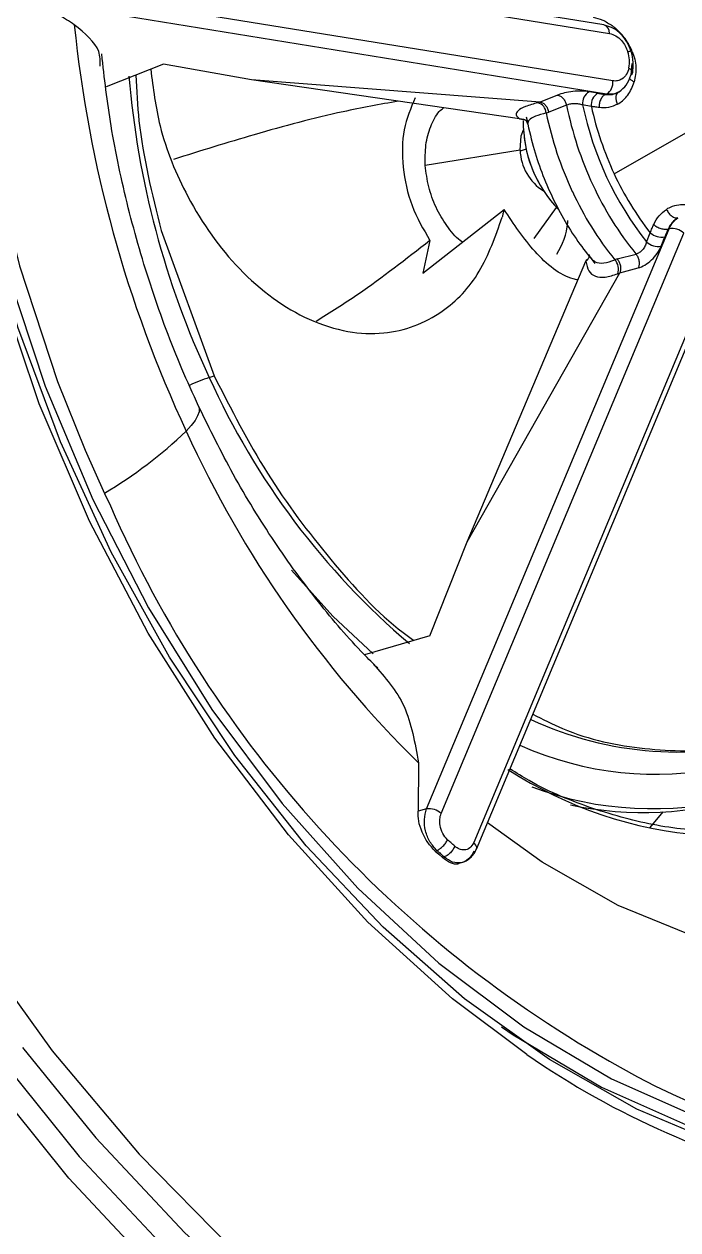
# Model space of a CAD drawing. Extents: x 400 to 501, y 484 to 634.
# Drawn here: x 415.613 to 416.305, y 566.068 to 567.344 of the extents above; entities that cross this region are included whole.
import ezdxf

# ---------------------------------------------------------------- set-up
doc = ezdxf.new("R2010")
doc.units = 0
doc.header["$MEASUREMENT"] = 0
doc.layers.add('DIM', color=3, linetype='Continuous')
doc.layers.add('GEOMETRY', color=3, linetype='Continuous', lineweight=25)

# ---------------------------------------------------------------- blocks, each defined once
blk = doc.blocks.new('2026 GRANDEE')
at = {"layer": 'GEOMETRY'}
for p, q in [((-34.1984, -29.4976), (-34.7854, -29.4027)), ((-34.7794, -29.4116), (-34.1924, -29.5066)), ((-34.1891, -29.5569), (-34.7761, -29.4619)), ((-34.1958, -29.5708), (-34.7827, -29.4758)), ((-34.6643, -29.5393), (-34.725, -29.5631)), ((-34.571, -29.5557), (-34.6643, -29.5393)), ((-34.1689, -29.5383), (-34.17, -29.5507)), ((-34.2659, -29.5793), (-34.571, -29.5557)), ((-34.2877, -29.597), (-34.571, -29.5557)), ((-34.2049, -29.5699), (-34.2141, -29.5683)), ((-34.2659, -29.5793), (-34.2682, -29.5799)), ((-34.2475, -29.5718), (-34.2659, -29.5793)), ((-34.1969, -29.5713), (-34.1958, -29.5708)), ((-34.1847, -29.5704), (-34.1874, -29.5705)), ((-34.2594, -29.5908), (-34.2567, -29.5901)), ((-34.238, -29.5824), (-34.2567, -29.5901)), ((-34.2118, -29.5839), (-34.221, -29.5822)), ((-34.2856, -29.5973), (-34.2877, -29.597)), ((-34.2806, -29.5987), (-34.2791, -29.6022)), ((-34.1877, -29.6551), (-34.0996, -29.6049)), ((-34.2827, -29.6169), (-34.2824, -29.6195)), ((-34.2871, -29.6301), (-34.3874, -29.6464)), ((-34.2807, -29.6291), (-34.287, -29.6312)), ((-34.2677, -29.6638), (-34.2665, -29.6662)), ((-34.3898, -29.7603), (-34.3041, -29.6928)), ((-34.2721, -29.7236), (-34.2487, -29.6907)), ((-34.6667, -29.7152), (-34.6107, -29.8689)), ((-34.386, -30.3271), (-34.1294, -29.7132)), ((-34.3706, -30.3318), (-34.114, -29.7179)), ((-34.1534, -29.7273), (-34.1495, -29.7175)), ((-34.1379, -29.7318), (-34.134, -29.722)), ((-34.1306, -29.7136), (-34.1294, -29.7132)), ((-34.3825, -29.7257), (-34.3898, -29.7603)), ((-34.2175, -29.7477), (-34.2165, -29.7456)), ((-34.1844, -29.7452), (-34.1869, -29.7463)), ((-34.1844, -29.7452), (-34.1645, -29.74)), ((-34.3431, -30.0445), (-34.2175, -29.7477)), ((-34.3431, -30.0445), (-34.1816, -29.7599)), ((-34.0796, -29.7488), (-34.3362, -30.3627)), ((-34.3333, -30.3696), (-34.0767, -29.7557)), ((-34.1838, -29.7609), (-34.1816, -29.7599)), ((-34.1816, -29.7599), (-34.1622, -29.7548)), ((-34.6159, -29.8706), (-34.6107, -29.8689)), ((-34.7471, -29.9474), (-34.7267, -29.9932)), ((-34.7267, -29.9932), (-34.7204, -30.0064)), ((-34.3825, -30.1439), (-34.3431, -30.0445)), ((-34.3825, -30.1439), (-34.4515, -30.1641)), ((-34.3947, -30.2782), (-34.395, -30.3296)), ((-34.386, -30.3271), (-34.395, -30.3296)), ((-34.1494, -30.3467), (-34.1357, -30.3303)), ((-34.3769, -30.3716), (-34.3751, -30.371)), ((-34.3769, -30.3716), (-34.373, -30.3751)), ((-34.373, -30.3751), (-34.3691, -30.3786)), ((-34.3673, -30.3779), (-34.3691, -30.3786))]:
    blk.add_line(p, q, dxfattribs=at)
at = {"layer": 'GEOMETRY', "flags": 128}
for points in [[(-33.9752, -30.7105), (-34.0697, -30.6841), (-34.1636, -30.6446), (-34.2561, -30.5923), (-34.3458, -30.5279), (-34.4318, -30.4522), (-34.5132, -30.366), (-34.5888, -30.2704), (-34.6579, -30.1665), (-34.7196, -30.0554), (-34.7732, -29.9386), (-34.8181, -29.8173), (-34.8537, -29.693), (-34.8797, -29.5671), (-34.8957, -29.4412), (-34.9015, -29.3167), (-34.8971, -29.195), (-34.8825, -29.0776), (-34.8579, -28.9659), (-34.8236, -28.8612), (-34.78, -28.7646), (-34.7276, -28.6774), (-34.667, -28.6005), (-34.5989, -28.5349)], [(-34.8302, -29.756), (-34.7893, -29.8799), (-34.7391, -29.9998), (-34.6801, -30.1143), (-34.6131, -30.2219), (-34.5389, -30.3212), (-34.4586, -30.411), (-34.373, -30.4901), (-34.2832, -30.5577), (-34.1905, -30.6127), (-34.0959, -30.6546), (-34.0007, -30.6828), (-33.906, -30.697), (-33.8131, -30.6969), (-33.723, -30.6826), (-33.637, -30.6542), (-33.5561, -30.6121)], [(-34.7985, -28.8783), (-34.8133, -28.9172), (-34.8448, -29.0235), (-34.8662, -29.1367), (-34.8772, -29.2551), (-34.8777, -29.3775), (-34.8677, -29.5022), (-34.8472, -29.6277), (-34.8166, -29.7524), (-34.7763, -29.8747), (-34.7471, -29.9474)], [(-34.6671, -30.8217), (-34.7645, -30.7176), (-34.8561, -30.6039), (-34.9412, -30.4813), (-35.019, -30.3511), (-35.0888, -30.2143), (-35.15, -30.0721), (-35.2022, -29.9256), (-35.2448, -29.7763), (-35.2776, -29.6252), (-35.3002, -29.4737), (-35.3124, -29.3232)], [(-35.2898, -29.3298), (-35.2778, -29.4771), (-35.2557, -29.6254), (-35.2236, -29.7732), (-35.1819, -29.9194), (-35.1308, -30.0627), (-35.0709, -30.2019), (-35.0026, -30.3358), (-34.9264, -30.4633), (-34.8432, -30.5832), (-34.7535, -30.6946), (-34.6581, -30.7964), (-34.5579, -30.8879), (-34.4537, -30.9682), (-34.3464, -31.0367), (-34.2594, -31.0824)], [(-35.241, -29.3291), (-35.2288, -29.4773), (-35.2061, -29.6264), (-35.1731, -29.775), (-35.1301, -29.9218), (-35.0775, -30.0654), (-35.0158, -30.2046), (-34.9455, -30.3381), (-34.8673, -30.4646), (-34.7818, -30.5831), (-34.6899, -30.6924), (-34.5924, -30.7916)], [(-34.28, -30.5869), (-34.3585, -30.528), (-34.448, -30.4468), (-34.5321, -30.3545), (-34.6099, -30.2521), (-34.6803, -30.141), (-34.7424, -30.0227), (-34.7956, -29.8985), (-34.839, -29.77), (-34.8723, -29.6389), (-34.8949, -29.5067), (-34.8972, -29.4879)], [(-34.2871, -29.6301), (-34.2858, -29.6149), (-34.2836, -29.6086)], [(-34.6271, -29.9011), (-34.6265, -29.9032), (-34.6266, -29.9069), (-34.6281, -29.9112), (-34.6308, -29.9161), (-34.6349, -29.9215), (-34.6402, -29.9275)], [(-34.529, -30.0743), (-34.4851, -30.123), (-34.4425, -30.163)], [(-33.7105, -30.4356), (-33.7823, -30.4671), (-33.8584, -30.4857), (-33.9378, -30.4912), (-34.0191, -30.4835), (-34.1014, -30.4627), (-34.1833, -30.4292), (-34.2637, -30.3833), (-34.3216, -30.3418)], [(-34.8135, -30.5796), (-34.7359, -30.675), (-34.642, -30.7753), (-34.5434, -30.8654), (-34.4407, -30.9445), (-34.3351, -31.0119), (-34.2273, -31.0671), (-34.1182, -31.1096), (-34.0088, -31.139), (-33.9001, -31.1551), (-33.7929, -31.1578), (-33.6881, -31.147), (-33.5868, -31.1227), (-33.4896, -31.0853), (-33.3975, -31.0351), (-33.3112, -30.9724), (-33.2316, -30.8978), (-33.1591, -30.812), (-33.0946, -30.7156), (-33.0385, -30.6095), (-32.9912, -30.4946), (-32.9533, -30.3719), (-32.95, -30.3593)], [(-34.3337, -30.3704), (-34.3337, -30.3704), (-34.3332, -30.3694), (-34.333, -30.3681), (-34.3332, -30.3668), (-34.3339, -30.3654), (-34.3349, -30.364), (-34.3362, -30.3627)], [(-34.3069, -30.5576), (-34.2943, -30.5662), (-34.2011, -30.6215), (-34.106, -30.6636), (-34.0102, -30.692), (-33.9151, -30.7062), (-33.8216, -30.7061), (-33.7311, -30.6917), (-33.6446, -30.6632), (-33.5633, -30.6209)]]:
    blk.add_lwpolyline(points, dxfattribs=at)
at = {"layer": 'GEOMETRY'}
for centre, radius, start, end in [((-33.431, -29.3633), 1.3343, 185.7678, 205.0142), ((-34.2014, -29.5061), 0.00897, 356.7671, 70.4939), ((-34.2036, -29.5367), 0.0322, 348.2724, 19.2414), ((-33.7693, -29.4748), 0.9346, 184.7259, 205.0591), ((-34.207, -29.5805), 0.0141, 120.2248, 187.0172), ((-34.2032, -29.5587), 0.0143, 301.5851, 7.293), ((-34.2718, -29.5918), 0.0124, 4.8042, 73.2329), ((-34.1978, -29.5821), 0.0141, 120.2246, 187.0174), ((-33.8886, -29.5141), 0.3787, 191.6789, 204.967), ((-33.867, -29.507), 0.3786, 191.494, 204.9675), ((-33.8785, -29.5109), 0.3498, 191.7651, 218.2104), ((-33.8757, -29.5099), 0.3441, 192.4178, 204.9655), ((-34.1504, -29.6004), 0.1334, 179.3217, 224.1585), ((-34.1577, -29.6029), 0.1258, 187.5723, 208.9628), ((-34.2345, -29.6286), 0.0526, 181.7108, 238.2008), ((-33.8998, -29.5219), 0.3172, 204.8339, 218.0825), ((-33.8952, -29.5212), 0.347, 204.8045, 219.0871), ((-33.9165, -29.5281), 0.3474, 204.8107, 218.8853), ((-34.1372, -29.7038), 0.0184, 228.0235, 279.8569), ((-34.1267, -29.7319), 0.0189, 47.809, 98.2329), ((-34.141, -29.7136), 0.0184, 228.0235, 279.8569), ((-34.1979, -29.7562), 0.0149, 341.58, 42.2734), ((-34.5108, -30.1676), 0.315, 109.4896, 113.5972), ((-33.8842, -29.541), 0.8024, 204.2542, 229.6167), ((-34.9934, -29.5518), 0.5157, 301.1522, 313.2364), ((-33.5667, -29.4374), 1.1801, 204.5431, 225.443), ((-33.5688, -29.5026), 1.257, 203.6269, 240.8407), ((-34.1435, -29.9404), 0.35, 245.7562, 317.66), ((-34.1473, -29.9631), 0.3637, 249.4689, 318.9926), ((-34.1201, -29.8991), 0.3678, 244.9538, 286.7669), ((-34.0608, -29.9168), 0.4393, 237.0106, 294.24), ((-34.157, -29.9658), 0.3651, 257.8476, 287.8363), ((-34.3833, -30.3458), 0.0189, 47.809, 98.2327), ((-33.7761, -29.8619), 0.8828, 235.1973, 257.2634), ((-33.8721, -30.0691), 0.6147, 239.8009, 300.6655)]:
    blk.add_arc(centre, radius, start, end, dxfattribs=at)
at = {"layer": 'GEOMETRY', "ltscale": 16}
for points, knots in [([(-31.556, -32.1956), (-31.5822, -32.0229), (-31.6347, -31.6778), (-31.7208, -31.1566), (-31.8153, -30.632), (-31.9123, -30.1625), (-32.0128, -29.7509), (-32.1135, -29.399), (-32.2234, -29.0796), (-32.3403, -28.7951), (-32.46, -28.5463), (-32.595, -28.3079), (-32.745, -28.0834), (-32.9094, -27.8763), (-33.086, -27.6894), (-33.2724, -27.5237), (-33.4873, -27.3632), (-33.7302, -27.2147), (-33.9991, -27.0834), (-34.3146, -26.9604), (-34.6754, -26.856), (-35.0792, -26.7774), (-35.4802, -26.7272), (-35.7468, -26.7219), (-35.88, -26.7193)], [0, 0, 0, 0, 0.062502, 0.124939, 0.187396, 0.24991, 0.291592, 0.333248, 0.374925, 0.406188, 0.437417, 0.468625, 0.499827, 0.531032, 0.562248, 0.593476, 0.62472, 0.666375, 0.70802, 0.749674, 0.812171, 0.874705, 0.937345, 1, 1, 1, 1]), ([(-38.1892, -27.6775), (-38.1293, -27.8607), (-38.0095, -28.2269), (-37.7964, -28.7673), (-37.5603, -29.2973), (-37.3001, -29.8149), (-37.0183, -30.3193), (-36.7166, -30.8096), (-36.3971, -31.2849), (-36.0622, -31.7437), (-35.7143, -32.1846), (-35.3763, -32.5824), (-35.0527, -32.9391), (-34.7456, -33.2565), (-34.4605, -33.5302), (-34.1977, -33.7635), (-33.9572, -33.9595), (-33.7118, -34.1381), (-33.4884, -34.2753), (-33.2903, -34.3694), (-33.1206, -34.4249), (-32.9537, -34.4486), (-32.7901, -34.4412), (-32.6283, -34.4082), (-32.4693, -34.3506), (-32.316, -34.2674), (-32.1717, -34.159), (-32.0388, -34.0275), (-31.9188, -33.8759), (-31.8111, -33.7088), (-31.7505, -33.5869), (-31.7202, -33.5259)], [0, 0, 0, 0, 0.050311, 0.100585, 0.150821, 0.201037, 0.251271, 0.301552, 0.351835, 0.402074, 0.452287, 0.502444, 0.544203, 0.585876, 0.627463, 0.658649, 0.689819, 0.720947, 0.752015, 0.772699, 0.793331, 0.813979, 0.834698, 0.855423, 0.876085, 0.896715, 0.91733, 0.937947, 0.95859, 0.979267, 1, 1, 1, 1]), ([(-37.493, -28.2701), (-37.413, -28.4284), (-37.253, -28.7448), (-37.0027, -29.2118), (-36.7436, -29.6718), (-36.4733, -30.122), (-36.1899, -30.559), (-35.8906, -30.9772), (-35.5858, -31.3528), (-35.2774, -31.6821), (-34.969, -31.9649), (-34.6484, -32.212), (-34.3544, -32.3956), (-34.0928, -32.5248), (-33.8666, -32.6108), (-33.6587, -32.6621), (-33.4718, -32.6784), (-33.3086, -32.662), (-33.1824, -32.6133), (-33.0918, -32.5514), (-33.0521, -32.5105), (-33.0322, -32.4901)], [0, 0, 0, 0, 0.071795, 0.143548, 0.215334, 0.287182, 0.358986, 0.430727, 0.502375, 0.564979, 0.627394, 0.68975, 0.752024, 0.793444, 0.834758, 0.876107, 0.907207, 0.938182, 0.969078, 0.984539, 1, 1, 1, 1]), ([(-34.7526, -34.2679), (-34.9007, -34.076), (-35.1956, -33.694), (-35.6127, -33.1034), (-36.0084, -32.5037), (-36.3806, -31.8934), (-36.7316, -31.2738), (-36.947, -30.8508), (-37.0544, -30.6399)], [0, 0, 0, 0, 0.170079, 0.338512, 0.505506, 0.671274, 0.836031, 1, 1, 1, 1])]:
    blk.add_open_spline(points, degree=3, knots=knots, dxfattribs=at)
at = {"layer": 'GEOMETRY'}
for points, knots in [([(-34.7586, -29.4974), (-34.7639, -29.4939), (-34.7735, -29.4875), (-34.7858, -29.4818), (-34.7913, -29.4793)], [0, 0, 0, 0, 0.560165, 1, 1, 1, 1]), ([(-34.2099, -29.4893), (-34.2065, -29.4902), (-34.1997, -29.4918), (-34.193, -29.4963), (-34.1897, -29.4985)], [0, 0, 0, 0, 0.500266, 1, 1, 1, 1]), ([(-34.7312, -29.5414), (-34.7311, -29.5361), (-34.7308, -29.5202), (-34.7475, -29.5065), (-34.7586, -29.4974)], [0, 0, 0, 0, 0.33189, 1, 1, 1, 1]), ([(-34.1697, -29.5253), (-34.1711, -29.522), (-34.1738, -29.5153), (-34.1804, -29.507), (-34.1882, -29.5007), (-34.1939, -29.499), (-34.1968, -29.4982)], [0, 0, 0, 0, 0.24717, 0.494055, 0.743827, 1, 1, 1, 1]), ([(-34.1685, -29.5257), (-34.1689, -29.5247), (-34.17, -29.5221), (-34.1715, -29.5192), (-34.174, -29.5151), (-34.178, -29.5092), (-34.1835, -29.5035), (-34.1877, -29.5), (-34.189, -29.499), (-34.1895, -29.4986), (-34.1897, -29.4985)], [0, 0, 0, 0, 0.086874, 0.245414, 0.271516, 0.493336, 0.846411, 0.948722, 0.980791, 1, 1, 1, 1]), ([(-34.1924, -29.5066), (-34.1902, -29.5073), (-34.1858, -29.5086), (-34.1801, -29.5136), (-34.1757, -29.5196), (-34.174, -29.5239), (-34.1732, -29.5261)], [0, 0, 0, 0, 0.279495, 0.559752, 0.779301, 1, 1, 1, 1]), ([(-34.6271, -29.9011), (-34.6331, -29.8879), (-34.6513, -29.8477), (-34.6774, -29.7777), (-34.7025, -29.6913), (-34.7204, -29.6074), (-34.7267, -29.5537), (-34.7296, -29.5284)], [0, 0, 0, 0, 0.111738, 0.340162, 0.568904, 0.797321, 1, 1, 1, 1]), ([(-34.1684, -29.5488), (-34.1678, -29.545), (-34.1666, -29.5371), (-34.1687, -29.5291), (-34.1699, -29.5249)], [0, 0, 0, 0, 0.479947, 1, 1, 1, 1]), ([(-34.1685, -29.5257), (-34.1675, -29.5284), (-34.1656, -29.5338), (-34.1639, -29.5449), (-34.1654, -29.5528), (-34.1663, -29.558)], [0, 0, 0, 0, 0.252181, 0.501741, 1, 1, 1, 1]), ([(-34.172, -29.5433), (-34.1728, -29.5457), (-34.1744, -29.5506), (-34.1789, -29.555), (-34.1839, -29.5571), (-34.1874, -29.557), (-34.1891, -29.5569)], [0, 0, 0, 0, 0.279335, 0.557392, 0.776893, 1, 1, 1, 1]), ([(-34.172, -29.5433), (-34.1711, -29.5439), (-34.1694, -29.5452), (-34.1682, -29.5473), (-34.1682, -29.5493), (-34.1694, -29.5502), (-34.17, -29.5507)], [0, 0, 0, 0, 0.25, 0.5, 0.75, 1, 1, 1, 1]), ([(-34.6935, -29.5508), (-34.6927, -29.5669), (-34.69, -29.6214), (-34.6763, -29.6765), (-34.6667, -29.7153)], [0, 0, 0, 0, 0.295695, 1, 1, 1, 1]), ([(-34.6777, -29.5446), (-34.6752, -29.5646), (-34.6694, -29.6109), (-34.6382, -29.6865), (-34.5848, -29.7621), (-34.5226, -29.8069), (-34.47, -29.8235), (-34.4208, -29.8257), (-34.3709, -29.807), (-34.3276, -29.7622), (-34.3132, -29.7213), (-34.3061, -29.7011)], [0, 0, 0, 0, 0.087427, 0.201668, 0.341061, 0.492558, 0.57257, 0.647634, 0.782501, 0.893069, 1, 1, 1, 1]), ([(-34.1824, -29.5683), (-34.1796, -29.5662), (-34.1741, -29.562), (-34.1714, -29.5545), (-34.17, -29.5507)], [0, 0, 0, 0, 0.497946, 1, 1, 1, 1]), ([(-34.1713, -29.5536), (-34.1713, -29.5537), (-34.1713, -29.5545), (-34.1696, -29.5561), (-34.1674, -29.5574), (-34.1663, -29.558)], [0, 0, 0, 0, 0.100763, 0.567369, 1, 1, 1, 1]), ([(-34.2141, -29.5683), (-34.2166, -29.568), (-34.2217, -29.5674), (-34.2312, -29.5679), (-34.2404, -29.5694), (-34.2451, -29.571), (-34.2475, -29.5718)], [0, 0, 0, 0, 0.255068, 0.505102, 0.752739, 1, 1, 1, 1]), ([(-34.1969, -29.5713), (-34.1944, -29.5714), (-34.1894, -29.5717), (-34.1847, -29.5695), (-34.1824, -29.5684)], [0, 0, 0, 0, 0.497544, 1, 1, 1, 1]), ([(-34.1824, -29.5684), (-34.1845, -29.5694), (-34.1886, -29.5714), (-34.1934, -29.571), (-34.1958, -29.5708)], [0, 0, 0, 0, 0.500163, 1, 1, 1, 1]), ([(-34.1824, -29.5684), (-34.1831, -29.5688), (-34.1848, -29.5698), (-34.1859, -29.573), (-34.1859, -29.5769), (-34.1848, -29.5797), (-34.1843, -29.5811)], [0, 0, 0, 0, 0.2394331, 0.4981191, 0.7578512, 1, 1, 1, 1]), ([(-34.1841, -29.5814), (-34.1837, -29.5812), (-34.1796, -29.5788), (-34.1721, -29.5723), (-34.1683, -29.5629), (-34.1663, -29.558)], [0, 0, 0, 0, 0.057432, 0.507164, 1, 1, 1, 1]), ([(-34.4159, -29.5783), (-34.4353, -29.5818), (-34.4858, -29.5909), (-34.5651, -29.6123), (-34.6253, -29.631), (-34.6538, -29.64)], [0, 0, 0, 0, 0.2475, 0.642977, 1, 1, 1, 1]), ([(-34.2682, -29.5799), (-34.2729, -29.5812), (-34.2823, -29.5839), (-34.2899, -29.5884), (-34.2925, -29.5929), (-34.2893, -29.5956), (-34.2877, -29.597)], [0, 0, 0, 0, 0.25096, 0.500499, 0.749879, 1, 1, 1, 1]), ([(-34.2475, -29.5718), (-34.2465, -29.5721), (-34.2444, -29.5727), (-34.2416, -29.5752), (-34.2392, -29.5786), (-34.2384, -29.5812), (-34.238, -29.5824)], [0, 0, 0, 0, 0.242363, 0.499999, 0.757635, 1, 1, 1, 1]), ([(-34.238, -29.5824), (-34.2375, -29.5822), (-34.2364, -29.5817), (-34.2345, -29.5812), (-34.2324, -29.5809), (-34.23, -29.5807), (-34.2276, -29.5808), (-34.2244, -29.5811), (-34.2223, -29.5818), (-34.221, -29.5822)], [0, 0, 0, 0, 0.1156246, 0.2328761, 0.3523755, 0.4746957, 0.6003469, 0.7297696, 1, 1, 1, 1]), ([(-34.2049, -29.5699), (-34.2034, -29.5702), (-34.2008, -29.5706), (-34.1981, -29.5711), (-34.1969, -29.5713)], [0, 0, 0, 0, 0.559996, 1, 1, 1, 1]), ([(-34.1969, -29.5713), (-34.1978, -29.5718), (-34.1997, -29.5729), (-34.202, -29.5765), (-34.2034, -29.5808), (-34.2035, -29.5837), (-34.2035, -29.5851)], [0, 0, 0, 0, 0.2408679, 0.5, 0.7591321, 1, 1, 1, 1]), ([(-34.1841, -29.5814), (-34.1872, -29.5829), (-34.1935, -29.5857), (-34.2001, -29.5853), (-34.2035, -29.5851)], [0, 0, 0, 0, 0.499734, 1, 1, 1, 1]), ([(-34.1843, -29.5811), (-34.1843, -29.5811), (-34.1842, -29.5813), (-34.1842, -29.5814), (-34.1841, -29.5814)], [0, 0, 0, 0, 0.561783, 1, 1, 1, 1]), ([(-34.3874, -29.6464), (-34.3874, -29.639), (-34.3876, -29.6242), (-34.3821, -29.6049), (-34.3754, -29.5914), (-34.3696, -29.5866), (-34.3681, -29.5853)], [0, 0, 0, 0, 0.297548, 0.595095, 0.892643, 1, 1, 1, 1]), ([(-34.2594, -29.5908), (-34.2635, -29.5919), (-34.2717, -29.5942), (-34.2785, -29.5982), (-34.2789, -29.6008), (-34.2791, -29.6021)], [0, 0, 0, 0, 0.344464, 0.679557, 1, 1, 1, 1]), ([(-34.2035, -29.5851), (-34.205, -29.5849), (-34.2078, -29.5845), (-34.2106, -29.584), (-34.2118, -29.5839)], [0, 0, 0, 0, 0.559971, 1, 1, 1, 1]), ([(-34.2877, -29.597), (-34.2866, -29.597), (-34.2843, -29.597), (-34.2818, -29.5978), (-34.2808, -29.5987), (-34.2806, -29.5988)], [0, 0, 0, 0, 0.4498, 0.929616, 1, 1, 1, 1]), ([(-34.2856, -29.5973), (-34.2844, -29.5974), (-34.2822, -29.5976), (-34.2804, -29.5989), (-34.2795, -29.5995)], [0, 0, 0, 0, 0.538969, 1, 1, 1, 1]), ([(-34.2806, -29.5948), (-34.2784, -29.6053), (-34.272, -29.6345), (-34.2541, -29.6809), (-34.2305, -29.722), (-34.2134, -29.7432), (-34.208, -29.7499)], [0, 0, 0, 0, 0.183823, 0.514258, 0.847105, 1, 1, 1, 1]), ([(-34.3481, -29.7274), (-34.3488, -29.7269), (-34.355, -29.7227), (-34.3649, -29.7103), (-34.3765, -29.691), (-34.3846, -29.6689), (-34.3864, -29.6539), (-34.3874, -29.6464)], [0, 0, 0, 0, 0.034001, 0.275501, 0.517001, 0.7585, 1, 1, 1, 1]), ([(-34.3041, -29.6928), (-34.3044, -29.6944), (-34.3051, -29.6972), (-34.3058, -29.6999), (-34.3061, -29.7011)], [0, 0, 0, 0, 0.559994, 1, 1, 1, 1]), ([(-34.2258, -29.7674), (-34.2275, -29.7671), (-34.2434, -29.764), (-34.2731, -29.7394), (-34.2938, -29.7083), (-34.3041, -29.6928)], [0, 0, 0, 0, 0.057245, 0.528622, 1, 1, 1, 1]), ([(-34.1458, -29.7088), (-34.1441, -29.7056), (-34.1406, -29.699), (-34.135, -29.6949), (-34.1322, -29.6928)], [0, 0, 0, 0, 0.500266, 1, 1, 1, 1]), ([(-34.1051, -29.6897), (-34.1059, -29.6894), (-34.1082, -29.6887), (-34.1108, -29.6883), (-34.1147, -29.6879), (-34.1204, -29.688), (-34.1265, -29.6897), (-34.1305, -29.6917), (-34.1317, -29.6924), (-34.1321, -29.6927), (-34.1322, -29.6928)], [0, 0, 0, 0, 0.088151, 0.245551, 0.275567, 0.493536, 0.84661, 0.948841, 0.980855, 1, 1, 1, 1]), ([(-34.1322, -29.6928), (-34.1322, -29.6929), (-34.1322, -29.693), (-34.1321, -29.6931), (-34.1321, -29.6932)], [0, 0, 0, 0, 0.558215, 1, 1, 1, 1]), ([(-34.1321, -29.6932), (-34.1314, -29.6944), (-34.1299, -29.6971), (-34.1267, -29.7001), (-34.1232, -29.7019), (-34.1212, -29.7018), (-34.1202, -29.7017)], [0, 0, 0, 0, 0.2421488, 0.5018808, 0.7605667, 1, 1, 1, 1]), ([(-34.2482, -29.7402), (-34.2427, -29.7299), (-34.237, -29.7192), (-34.2367, -29.7053), (-34.2367, -29.7047)], [0, 0, 0, 0, 0.956237, 1, 1, 1, 1]), ([(-34.1495, -29.7175), (-34.1488, -29.7159), (-34.1476, -29.713), (-34.1464, -29.7101), (-34.1458, -29.7088)], [0, 0, 0, 0, 0.56002, 1, 1, 1, 1]), ([(-34.1458, -29.7088), (-34.1448, -29.7097), (-34.1426, -29.7113), (-34.1383, -29.7131), (-34.134, -29.714), (-34.1317, -29.7137), (-34.1306, -29.7136)], [0, 0, 0, 0, 0.240868, 0.5, 0.759132, 1, 1, 1, 1]), ([(-34.1202, -29.7017), (-34.1224, -29.7032), (-34.1267, -29.7063), (-34.1293, -29.7111), (-34.1306, -29.7136)], [0, 0, 0, 0, 0.502456, 1, 1, 1, 1]), ([(-34.1294, -29.7132), (-34.1282, -29.7108), (-34.1258, -29.7061), (-34.1221, -29.7032), (-34.1202, -29.7017)], [0, 0, 0, 0, 0.499837, 1, 1, 1, 1]), ([(-34.1306, -29.7136), (-34.1312, -29.7151), (-34.1324, -29.7179), (-34.1335, -29.7207), (-34.134, -29.722)], [0, 0, 0, 0, 0.559996, 1, 1, 1, 1]), ([(-34.3825, -29.7257), (-34.4078, -29.7455), (-34.4483, -29.7774), (-34.488, -29.802), (-34.5029, -29.8113)], [0, 0, 0, 0, 0.622703, 1, 1, 1, 1]), ([(-34.1534, -29.7273), (-34.1538, -29.7288), (-34.1545, -29.7311), (-34.1563, -29.7339), (-34.1578, -29.7358), (-34.1594, -29.7374), (-34.1611, -29.7386), (-34.1629, -29.7396), (-34.164, -29.7398), (-34.1645, -29.74)], [0, 0, 0, 0, 0.2702331, 0.3996552, 0.5253051, 0.6476238, 0.7671222, 0.8843736, 1, 1, 1, 1]), ([(-34.1622, -29.7548), (-34.1598, -29.7539), (-34.1552, -29.7522), (-34.1479, -29.7465), (-34.1416, -29.7393), (-34.1391, -29.7343), (-34.1379, -29.7318)], [0, 0, 0, 0, 0.248426, 0.496166, 0.745927, 1, 1, 1, 1]), ([(-34.2175, -29.7477), (-34.2166, -29.7468), (-34.2148, -29.745), (-34.2137, -29.7423), (-34.2139, -29.7408), (-34.214, -29.7405)], [0, 0, 0, 0, 0.429891, 0.888985, 1, 1, 1, 1]), ([(-34.2141, -29.741), (-34.214, -29.7417), (-34.2137, -29.7432), (-34.2127, -29.7438), (-34.2122, -29.7442)], [0, 0, 0, 0, 0.519207, 1, 1, 1, 1]), ([(-34.2122, -29.7442), (-34.2108, -29.7457), (-34.2077, -29.7492), (-34.199, -29.7502), (-34.191, -29.7476), (-34.1869, -29.7463)], [0, 0, 0, 0, 0.2729413, 0.6314448, 1, 1, 1, 1]), ([(-34.1645, -29.74), (-34.1639, -29.7411), (-34.1625, -29.7432), (-34.1613, -29.7473), (-34.1611, -29.7514), (-34.1618, -29.7537), (-34.1622, -29.7548)], [0, 0, 0, 0, 0.242364, 0.5, 0.757636, 1, 1, 1, 1]), ([(-34.2175, -29.7477), (-34.2167, -29.7514), (-34.2153, -29.7586), (-34.208, -29.7641), (-34.1975, -29.7654), (-34.1884, -29.7624), (-34.1838, -29.7609)], [0, 0, 0, 0, 0.253043, 0.503165, 0.751803, 1, 1, 1, 1]), ([(-34.6107, -29.8689), (-34.5927, -29.9041), (-34.5569, -29.9743), (-34.4881, -30.0645), (-34.4347, -30.1236), (-34.4032, -30.1461), (-34.3993, -30.1489)], [0, 0, 0, 0, 0.318383, 0.636766, 0.955149, 1, 1, 1, 1]), ([(-34.4377, -30.1781), (-34.4426, -30.1732), (-34.4636, -30.1523), (-34.5009, -30.109), (-34.5476, -30.0451), (-34.5905, -29.9755), (-34.6152, -29.9253), (-34.6271, -29.9011)], [0, 0, 0, 0, 0.071432, 0.305622, 0.541327, 0.77877, 1, 1, 1, 1]), ([(-34.4421, -30.1741), (-34.4299, -30.1878), (-34.4056, -30.2152), (-34.3983, -30.2572), (-34.3947, -30.2782)], [0, 0, 0, 0, 0.4999987, 1, 1, 1, 1]), ([(-34.2736, -30.2269), (-34.2632, -30.2322), (-34.2241, -30.2521), (-34.1549, -30.2657), (-34.0693, -30.2672), (-33.989, -30.2453), (-33.9275, -30.2142), (-33.8975, -30.1839), (-33.8881, -30.1744)], [0, 0, 0, 0, 0.075394, 0.282813, 0.490233, 0.697652, 0.905072, 1, 1, 1, 1]), ([(-33.9573, -30.3281), (-33.9752, -30.3342), (-34.013, -30.3471), (-34.0752, -30.3522), (-34.1418, -30.3467), (-34.2095, -30.3281), (-34.2619, -30.3072), (-34.291, -30.289), (-34.2978, -30.2848)], [0, 0, 0, 0, 0.175693, 0.371941, 0.565849, 0.756027, 0.942983, 1, 1, 1, 1]), ([(-34.3769, -30.3716), (-34.3796, -30.3688), (-34.385, -30.3631), (-34.3912, -30.3515), (-34.3949, -30.3395), (-34.395, -30.3329), (-34.395, -30.3296)], [0, 0, 0, 0, 0.241639, 0.487792, 0.7398, 1, 1, 1, 1]), ([(-34.3751, -30.371), (-34.3777, -30.3681), (-34.3829, -30.3623), (-34.3876, -30.3504), (-34.389, -30.3378), (-34.387, -30.3307), (-34.386, -30.3271)], [0, 0, 0, 0, 0.250189, 0.49996, 0.749751, 1, 1, 1, 1]), ([(-34.3639, -30.3596), (-34.3657, -30.3575), (-34.3693, -30.3534), (-34.372, -30.3453), (-34.3724, -30.3377), (-34.3712, -30.3338), (-34.3706, -30.3318)], [0, 0, 0, 0, 0.278691, 0.558021, 0.778955, 1, 1, 1, 1]), ([(-34.3751, -30.371), (-34.3741, -30.3705), (-34.3719, -30.3695), (-34.3686, -30.3666), (-34.3656, -30.3631), (-34.3644, -30.3607), (-34.3639, -30.3596)], [0, 0, 0, 0, 0.241096, 0.500001, 0.758905, 1, 1, 1, 1]), ([(-34.3562, -30.3665), (-34.3576, -30.3652), (-34.3602, -30.3629), (-34.3627, -30.3606), (-34.3639, -30.3596)], [0, 0, 0, 0, 0.560002, 1, 1, 1, 1]), ([(-34.3751, -30.371), (-34.3744, -30.3716), (-34.3731, -30.3728), (-34.3718, -30.3739), (-34.3712, -30.3745)], [0, 0, 0, 0, 0.559999, 1, 1, 1, 1]), ([(-34.3562, -30.3665), (-34.3567, -30.3676), (-34.3579, -30.37), (-34.3608, -30.3735), (-34.3641, -30.3764), (-34.3663, -30.3774), (-34.3673, -30.3779)], [0, 0, 0, 0, 0.241095, 0.499999, 0.758904, 1, 1, 1, 1]), ([(-34.3359, -30.3719), (-34.3376, -30.3749), (-34.341, -30.3808), (-34.3492, -30.3847), (-34.3586, -30.3842), (-34.3644, -30.38), (-34.3673, -30.3779)], [0, 0, 0, 0, 0.2502492, 0.5000395, 0.7498112, 1, 1, 1, 1]), ([(-34.3362, -30.3627), (-34.3374, -30.3647), (-34.3398, -30.3689), (-34.3456, -30.3709), (-34.3513, -30.37), (-34.3545, -30.3677), (-34.3562, -30.3665)], [0, 0, 0, 0, 0.278443, 0.557745, 0.778799, 1, 1, 1, 1]), ([(-34.3478, -30.3835), (-34.3462, -30.3828), (-34.343, -30.3815), (-34.3388, -30.3782), (-34.3353, -30.374), (-34.3337, -30.3705), (-34.333, -30.3688)], [0, 0, 0, 0, 0.251113, 0.501823, 0.751437, 1, 1, 1, 1]), ([(-34.3712, -30.3745), (-34.3705, -30.3751), (-34.3692, -30.3763), (-34.3679, -30.3774), (-34.3673, -30.3779)], [0, 0, 0, 0, 0.560002, 1, 1, 1, 1]), ([(-34.351, -30.3844), (-34.3516, -30.3848), (-34.354, -30.3863), (-34.3607, -30.3848), (-34.3663, -30.3807), (-34.3691, -30.3786)], [0, 0, 0, 0, 0.148332, 0.577454, 1, 1, 1, 1])]:
    blk.add_open_spline(points, degree=3, knots=knots, dxfattribs=at)
for points in [[(-34.1732, -29.5261), (-34.1723, -29.5258), (-34.1707, -29.5252), (-34.1697, -29.5249), (-34.1699, -29.525), (-34.1711, -29.5254), (-34.1717, -29.5257)], [(-34.3981, -29.5749), (-34.4027, -29.5857), (-34.4118, -29.6072), (-34.4123, -29.6479), (-34.4032, -29.6898), (-34.3894, -29.7137), (-34.3825, -29.7257)], [(-34.2659, -29.5793), (-34.2648, -29.5796), (-34.2628, -29.5802), (-34.26, -29.5827), (-34.2578, -29.5861), (-34.2571, -29.5887), (-34.2567, -29.5901)], [(-34.1844, -29.7452), (-34.1836, -29.7463), (-34.1821, -29.7485), (-34.1809, -29.7525), (-34.1806, -29.7565), (-34.1813, -29.7588), (-34.1816, -29.7599)]]:
    blk.add_open_spline(points, degree=3, dxfattribs=at)

msp = doc.modelspace()

# ---------------------------------------------------------------- block references
at = {"layer": 'DIM'}
msp.add_blockref('2026 GRANDEE', (450.4248, 596.8403), dxfattribs=at)

doc.saveas('drawing.dxf')
